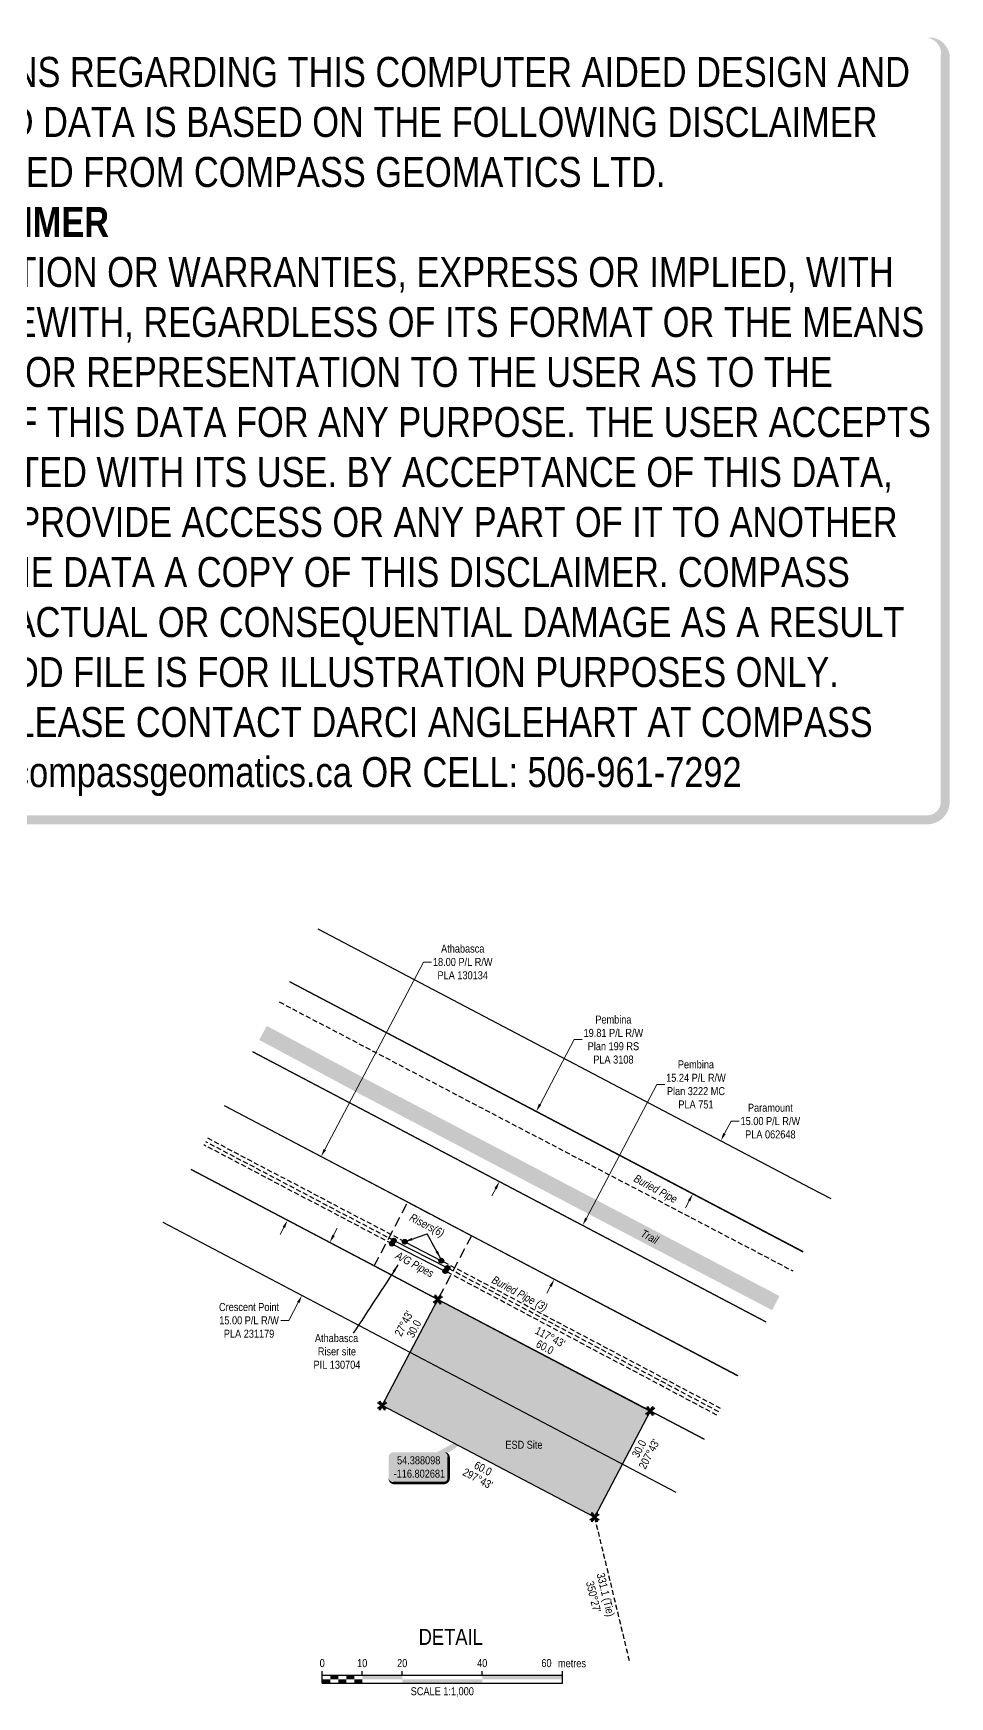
# Model space of a CAD drawing. Extents: x 511789 to 514158, y 6026275 to 6028354.
# Drawn here: x 513013 to 514158, y 6026275 to 6028354 of the extents above; entities that cross this region are included whole.
import ezdxf
from ezdxf.enums import TextEntityAlignment as Align

# ---------------------------------------------------------------- set-up
doc = ezdxf.new("R2010")
doc.units = 0
doc.header["$LTSCALE"] = 5
doc.header["$PDSIZE"] = 0.5
for name, pattern in [('foc-ACCESSROAD', [3.75, 2.5, -1.25]), ('foc-TIELINE', [1.875, 1.25, -0.625]), ('UG_PIPE', [1.875, 1.25, -0.625])]:
    doc.linetypes.add(name, pattern=pattern)
doc.layers.get('Defpoints').update_dxf_attribs({"color": 9})
for name, color, linetype, lineweight in [('AS-GENERAL', 48, 'Continuous', 18), ('C-RW-T', 13, 'Continuous', 9), ('C-WS-T', 13, 'Continuous', 9), ('F-RW-T', 190, 'Continuous', 9), ('F-WS-T', 190, 'Continuous', 9), ('T-TEXT', 48, 'Continuous', 18)]:
    doc.layers.add(name, color=color, linetype=linetype, lineweight=lineweight)
for name, color, linetype in [('AS-PIPE-AG', 44, 'Continuous'), ('AS-PIPE-UG', 44, 'UG_PIPE'), ('AS-PIPE-UG-T', 44, 'Continuous'), ('AS-ROADS', 254, 'Continuous'), ('AS-SYMBOL', 7, 'Continuous'), ('C-RW', 13, 'Continuous'), ('DETAIL-T', 7, 'Continuous'), ('F-RW', 190, 'Continuous'), ('F-WS', 190, 'foc-ACCESSROAD'), ('L-BD', 7, 'Continuous'), ('L-MON', 1, 'Continuous'), ('L-TIE', 7, 'foc-TIELINE'), ('P-PROPOSED', 10, 'Continuous'), ('P-PROPOSED-H', 21, 'Continuous')]:
    doc.layers.add(name, color=color, linetype=linetype)
doc.layers.add('DISCLAIMER', color=7, linetype='Continuous', plot=False)
doc.layers.add('P-75m DRAINAGE AREA', color=7, linetype='Continuous', true_color=0xf1f8f1)
doc.styles.add('80', font='', dxfattribs={"height": 10})
doc.styles.add('80CG', font='', dxfattribs={"height": 10})
doc.styles.add('80L', font='', dxfattribs={"height": 10})
doc.styles.get('80').set_extended_font_data('Arial Narrow')
doc.styles.get('80CG').set_extended_font_data('Arial Narrow')
doc.styles.get('80L').set_extended_font_data('Arial Narrow')
doc.dimstyles.new('Compass 5 000', dxfattribs={"dimscale": 5, "dimtxt": 9, "dimasz": 2, "dimexe": 0.2, "dimexo": 0.0625, "dimgap": 0.5, "dimtad": 0, "dimtih": 1, "dimtoh": 1, "dimzin": 0, "dimdsep": 46, "dimtxsty": '80CG', "dimcen": 0.1, "dimse1": 1, "dimse2": 1, "dimclrd": 256, "dimclrt": 256, "dimaunit": 1, "dimadec": 4, "dimazin": 0, "dimtfac": 0.06, "dimtofl": 0, "dimtmove": 0, "dimatfit": 1, "dimfxl": 0.2, "dimtolj": 1, "dimtzin": 0, "dimlwd": -1, "dimarcsym": 0})

# ---------------------------------------------------------------- blocks, each defined once
blk = doc.blocks.new('RISER')
h = blk.add_hatch(color=255)
h.dxf.hatch_style = 1
edge = h.paths.add_edge_path()
edge.add_arc((0, 0), 0.7, 0, 360)
blk.add_hatch(color=48).paths.add_polyline_path([(0.58, -0.15), (-0.58, -0.15, 0.774597)])
at = {"color": 48}
blk.add_line((-0.58, -0.15), (0.58, -0.15), dxfattribs=at)
blk.add_circle((0, 0), 0.6, dxfattribs=at)
blk = doc.blocks.new('TEMP')
h = blk.add_hatch(color=255)
h.dxf.hatch_style = 1
h.paths.add_polyline_path([(0, 0.25), (-0.67, 1.15), (-0.67, 0.67), (-1.15, 0.67), (-0.25, 0), (-1.15, -0.67), (-0.67, -0.67), (-0.67, -1.15), (0, -0.25), (0.67, -1.15), (0.67, -0.67), (1.15, -0.67), (0.25, 0), (1.15, 0.67), (0.67, 0.67), (0.67, 1.15)])
h.paths.add_polyline_path([(0.57, 0.85), (0.57, 0.57), (0.85, 0.57), (0.08, 0), (0.85, -0.57), (0.57, -0.57), (0.57, -0.85), (0, -0.08), (-0.57, -0.85), (-0.57, -0.57), (-0.85, -0.57), (-0.08, 0), (-0.85, 0.57), (-0.57, 0.57), (-0.57, 0.85), (0, 0.08)], flags=16)
h = blk.add_hatch(color=1)
h.dxf.hatch_style = 1
h.paths.add_polyline_path([(0, 0.08), (-0.57, 0.85), (-0.57, 0.57), (-0.85, 0.57), (-0.08, 0), (-0.85, -0.57), (-0.57, -0.57), (-0.57, -0.85), (0, -0.08), (0.57, -0.85), (0.57, -0.57), (0.85, -0.57), (0.08, 0), (0.85, 0.57), (0.57, 0.57), (0.57, 0.85)])
at = {"color": 1}
for p, q in [((-0.08, 0), (0.08, 0)), ((0, 0.08), (0, -0.08))]:
    blk.add_line(p, q, dxfattribs=at)
at = {"color": 255, "flags": 128}
blk.add_lwpolyline([(-0.25, 0), (-1.15, 0.67), (-0.67, 0.67), (-0.67, 1.15), (0, 0.25), (0.67, 1.15), (0.67, 0.67), (1.15, 0.67), (0.25, 0), (1.15, -0.67), (0.67, -0.67), (0.67, -1.15), (0, -0.25), (-0.67, -1.15), (-0.67, -0.67), (-1.15, -0.67)], close=True, dxfattribs=at)
at = {"color": 1, "flags": 128}
blk.add_lwpolyline([(-0.08, 0), (-0.85, 0.57), (-0.57, 0.57), (-0.57, 0.85), (0, 0.08), (0.57, 0.85), (0.57, 0.57), (0.85, 0.57), (0.08, 0), (0.85, -0.57), (0.57, -0.57), (0.57, -0.85), (0, -0.08), (-0.57, -0.85), (-0.57, -0.57), (-0.85, -0.57)], close=True, dxfattribs=at)
blk = doc.blocks.new('*D39')
at = {"layer": 'Defpoints', "color": 0, "transparency": 16777216}
for p in [(513498.5, 6027166.3), (513463.5, 6027099.9), (513872.1, 6026969.8)]:
    blk.add_point(p, dxfattribs=at)
at = {"layer": 'F-RW-T', "transparency": 16777216}
for p, q in [((513876.7, 6026978.6), (513884.9, 6026994.2)), ((513884.9, 6026994.2), (513894.9, 6026994.2)), ((513832.4, 6026894.5), (513827.8, 6026885.7))]:
    blk.add_line(p, q, dxfattribs=at)
for points in [[(513875.2, 6026979.4), (513878.2, 6026977.9), (513872.1, 6026969.8)], [(513831, 6026895.3), (513833.9, 6026893.7), (513837.1, 6026903.4)]]:
    blk.add_solid(points, dxfattribs=at)
at = {"layer": 'F-RW-T', "transparency": 16777216, "insert": (513934, 6026994.2), "char_height": 10, "attachment_point": 5, "style": '80CG'}
blk.add_mtext('\\A1;Paramount\\P15.00 P/L R/W\\PPLA 062648', dxfattribs=at)
blk = doc.blocks.new('*D40')
at = {"layer": 'Defpoints', "color": 0, "transparency": 16777216}
for p in [(513535.9, 6027061.8), (513641.4, 6027006.3), (513489.8, 6026974.2)]:
    blk.add_point(p, dxfattribs=at)
at = {"layer": 'F-RW-T', "transparency": 16777216}
for p, q in [((513646.1, 6027015.1), (513688.7, 6027096.1)), ((513688.7, 6027096.1), (513698.7, 6027096.1)), ((513590.7, 6026909.8), (513586, 6026901))]:
    blk.add_line(p, q, dxfattribs=at)
for points in [[(513644.6, 6027015.9), (513647.6, 6027014.4), (513641.4, 6027006.3)], [(513589.2, 6026910.6), (513592.2, 6026909), (513595.3, 6026918.7)]]:
    blk.add_solid(points, dxfattribs=at)
at = {"layer": 'F-RW-T', "transparency": 16777216, "insert": (513737.8, 6027096.1), "char_height": 10, "attachment_point": 5, "style": '80CG'}
blk.add_mtext('\\A1;Pembina\\P19.81 P/L R/W\\PPlan 199 RS\\PPLA 3108', dxfattribs=at)
blk = doc.blocks.new('*D41')
at = {"layer": 'Defpoints', "color": 0, "transparency": 16777216}
for p in [(513568.3, 6026932.9), (513532.9, 6026865.6), (513699.3, 6026864)]:
    blk.add_point(p, dxfattribs=at)
at = {"layer": 'F-RW-T', "transparency": 16777216}
for p, q in [((513704, 6026872.8), (513792, 6027040)), ((513792, 6027040), (513802, 6027040)), ((513659.3, 6026787.9), (513654.7, 6026779))]:
    blk.add_line(p, q, dxfattribs=at)
for points in [[(513702.5, 6026873.6), (513705.5, 6026872), (513699.3, 6026864)], [(513657.8, 6026788.6), (513660.8, 6026787.1), (513664, 6026796.7)]]:
    blk.add_solid(points, dxfattribs=at)
at = {"layer": 'F-RW-T', "transparency": 16777216, "insert": (513841, 6027040), "char_height": 10, "attachment_point": 5, "style": '80CG'}
blk.add_mtext('\\A1;Pembina\\P15.24 P/L R/W\\PPlan 3222 MC\\PPLA 751', dxfattribs=at)
blk = doc.blocks.new('*D42')
at = {"layer": 'C-RW-T', "transparency": 16777216}
for p, q in [((513388.1, 6026851.5), (513392.7, 6026860.3)), ((513343.9, 6026767.4), (513332.1, 6026745.1)), ((513332.1, 6026745.1), (513322.1, 6026745.1))]:
    blk.add_line(p, q, dxfattribs=at)
for points in [[(513386.6, 6026852.2), (513389.6, 6026850.7), (513383.4, 6026842.6)], [(513342.4, 6026768.2), (513345.4, 6026766.7), (513348.5, 6026776.3)]]:
    blk.add_solid(points, dxfattribs=at)
at = {"layer": 'Defpoints', "color": 0, "transparency": 16777216}
for p in [(513348.5, 6026776.3), (513939.6, 6026550), (513904.7, 6026483.7)]:
    blk.add_point(p, dxfattribs=at)
at = {"layer": 'C-RW-T', "transparency": 16777216, "insert": (513282.4, 6026745.1), "char_height": 10, "attachment_point": 5, "style": '80CG'}
blk.add_mtext('\\A1;Crescent Point\\P15.00 P/L R/W\\PPLA 231179', dxfattribs=at)
blk = doc.blocks.new('*U45')
h = blk.add_hatch(color=254)
edge = h.paths.add_edge_path()
edge.add_line((-31.5, -20), (31.5, -20))
edge.add_arc((31.5, -14), 6, 270, 360)
edge.add_line((37.5, -14), (37.5, 12.5))
edge.add_arc((31.5, 12.5), 6, 0, 90)
edge.add_line((31.5, 18.5), (-31.5, 18.5))
edge.add_arc((-31.5, 12.5), 6, 90, 180)
edge.add_line((-37.5, 12.5), (-37.5, -14))
edge.add_arc((-31.5, -14), 6, 180, 270)
at = {"color": 1, "flags": 128}
blk.add_lwpolyline([(122, 73.4, 0, 10, 0), (0, 0, 5, 5, 0)], format="xyseb", dxfattribs=at)
blk.add_lwpolyline([(-31.5, -20, 3, 3, 0), (31.5, -20, 3, 3, 0.414214), (37.5, -14, 3, 3, 0), (37.5, 12.5, 3, 0, 0.414214), (31.5, 18.5, 0, 0, 0), (-31.5, 18.5, 0, 0, 0.414214), (-37.5, 12.5, 0, 0, 0), (-37.5, -14, 0, 3, 0.414214)], format="xyseb", close=True, dxfattribs=at)
at = {"color": 1, "style": '80'}
blk.add_attdef('ENTER_TEXT_001', (-36, -5), '', height=10, dxfattribs=at)
blk = doc.blocks.new('*U22')
at = {"color": 0}
for p, q in [((-150, 0), (-150, 15)), ((-150, 10), (150.2, 10)), ((-150, 0), (150.2, 0)), ((-100, 10), (-100, 15)), ((-50, 10), (-50, 15)), ((50, 10), (50, 15)), ((150.2, 0), (150.2, 15))]:
    blk.add_line(p, q, dxfattribs=at)
for points in [[(-150, 5), (-140, 5), (-150, 0), (-140, 0)], [(-140, 10), (-130, 10), (-140, 5), (-130, 5)], [(-130, 5), (-120, 5), (-130, 0), (-120, 0)], [(-120, 10), (-110, 10), (-120, 5), (-110, 5)], [(-110, 5), (-100, 5), (-110, 0), (-100, 0)], [(-100, 10), (-50, 10), (-100, 5), (-50, 5)], [(-50, 5), (50, 5), (-50, 0), (50, 0)], [(50, 10), (150.2, 10), (50, 5), (150.2, 5)]]:
    blk.add_solid(points, dxfattribs=at)
at = {"color": 0, "style": '80'}
blk.add_text('metres', height=10, dxfattribs=at).set_placement((162.2, 20), align=Align.CENTER)
at = {"color": 0, "char_height": 10, "style": '80'}
for s, insert, attachment_point in [('0', (-150, 30.2), 2), ('10', (-100, 30.2), 2), ('20', (-50, 30.2), 2), ('40', (50, 30.2), 2), ('60', (136.7, 30.2), 3), ('SCALE 1:1,000', (0.1, -5), 2)]:
    blk.add_mtext(s, dxfattribs=dict(at, insert=insert, attachment_point=attachment_point))
blk = doc.blocks.new('Disclaimer_Legal')
at = {"layer": 'DISCLAIMER', "color": 254, "flags": 128}
blk.add_lwpolyline([(-3612.9, -1104.6, 37.5, 37.5, 0), (4096.1, -1104.6, 37.5, 37.5, 0.414214), (4171.1, -1029.6, 37.5, 37.5, 0), (4171.1, 2078.7, 37.5, 0, 0.414214), (4096.1, 2153.7, 0, 0, 0), (-3612.9, 2153.7, 0, 0, 0.414214), (-3687.9, 2078.7, 0, 0, 0), (-3687.9, -1029.6, 0, 37.5, 0.414214)], format="xyseb", close=True, dxfattribs=at)
at = {"layer": 'DISCLAIMER', "color": 254, "insert": (241.6, 533.9), "char_height": 125, "width": 7717.568, "attachment_point": 5, "style": '80'}
blk.add_mtext('NOTICE TO THE CORPORATION, PERSON &/OR PERSONS REGARDING THIS COMPUTER AIDED DESIGN AND DRAFTING (CADD) FILES. ACCEPTANCE OF THE CADD DATA IS BASED ON THE FOLLOWING DISCLAIMER WHICH COVERS ALL CADD DATA RECIEVED FROM COMPASS GEOMATICS LTD.\\P{\\fArial Narrow|b1|i0|c0|p34;DISCLAIMER}\\PCOMPASS GEOMATICS LTD. MAKES NO REPRESENTATION OR WARRANTIES, EXPRESS OR IMPLIED, WITH RESPECT TO THE REUSE OF THE DATA PROVIDED HEREWITH, REGARDLESS OF ITS FORMAT OR THE MEANS OF ITS TRANSMISSION. THERE IS NO GUARANTEE OR REPRESENTATION TO THE USER AS TO THE ACCURACY, CURRENCY, SUITABILITY OR RELIABILITY OF THIS DATA FOR ANY PURPOSE. THE USER ACCEPTS THE DATA "AS IS", AND ASSUMES ALL RISKS ASSOCIATED WITH ITS USE. BY ACCEPTANCE OF THIS DATA, THE USER AGREES NOT TO TRANSMIT THIS DATA OR PROVIDE ACCESS OR ANY PART OF IT TO ANOTHER PARTY UNLESS THE USER SHALL INCLUDE WITH THE DATA A COPY OF THIS DISCLAIMER. COMPASS GEOMATICS LTD. ASSUMES NO RESPONSIBILITY FOR ACTUAL OR CONSEQUENTIAL DAMAGE AS A RESULT OF ANY USER\'S RELIANCE ON THIS DATA. THIS CADD FILE IS FOR ILLUSTRATION PURPOSES ONLY.\\PIF YOU REQUIRE MORE ACCURATE INFORMATION, PLEASE CONTACT DARCI ANGLEHART AT COMPASS GEOMATICS LTD. VIA EMAIL: darci.anglehart@compassgeomatics.ca OR CELL: 506-961-7292', dxfattribs=at)
blk = doc.blocks.new('*D47')
at = {"layer": 'Defpoints', "color": 0, "transparency": 16777216}
for p in [(513336, 6026969), (513372.4, 6026949.8), (513294.1, 6026889.4)]:
    blk.add_point(p, dxfattribs=at)
at = {"layer": 'F-RW-T', "transparency": 16777216}
for p, q in [((513377.1, 6026958.7), (513500.4, 6027193.1)), ((513500.4, 6027193.1), (513510.4, 6027193.1)), ((513325.9, 6026861.3), (513321.2, 6026852.5))]:
    blk.add_line(p, q, dxfattribs=at)
for points in [[(513375.6, 6026959.5), (513378.6, 6026957.9), (513372.4, 6026949.8)], [(513324.4, 6026862.1), (513327.3, 6026860.5), (513330.5, 6026870.2)]]:
    blk.add_solid(points, dxfattribs=at)
at = {"layer": 'F-RW-T', "transparency": 16777216, "insert": (513549.5, 6027193.1), "char_height": 10, "attachment_point": 5, "style": '80CG'}
blk.add_mtext('\\A1;Athabasca\\P18.00 P/L R/W\\PPLA 130134', dxfattribs=at)

msp = doc.modelspace()

# ---------------------------------------------------------------- hatches: boundary and pattern name
at = {"layer": 'P-PROPOSED-H'}
h = msp.add_hatch(color=256, dxfattribs=at)
h.dxf.hatch_style = 1
h.paths.add_polyline_path([(513518.458, 6026771.304), (513783.897, 6026631.85), (513714.17, 6026499.131), (513448.731, 6026638.585)])

# ---------------------------------------------------------------- linework, layer by layer
at = {"layer": 'AS-PIPE-AG'}
for p, q in [((513460.927, 6026840.993), (513527.742, 6026806.748)), ((513463.297, 6026844.883), (513530.537, 6026810.708)), ((513476.997, 6026843.423), (513522.767, 6026819.723))]:
    msp.add_line(p, q, dxfattribs=at)
at = {"layer": 'AS-PIPE-UG', "flags": 128}
for points in [[(513320.155, 6027143.13), (513836.382, 6026872.873), (513962.046, 6026807.025)], [(513476.997, 6026843.423), (513230.565, 6026972.811)], [(513460.927, 6026840.993), (513225.868, 6026964.498)], [(513463.297, 6026844.883), (513228.238, 6026968.388)], [(513871.614, 6026635.104), (513522.767, 6026819.723)], [(513867.203, 6026626.718), (513527.742, 6026806.748)], [(513869.409, 6026630.911), (513530.537, 6026810.708)]]:
    msp.add_lwpolyline(points, dxfattribs=at)
at = {"layer": 'AS-ROADS', "const_width": 19.989, "flags": 128}
msp.add_lwpolyline([(513940.836, 6026766.702), (513425.207, 6027037.163), (513425.207, 6027037.163), (513299.835, 6027104.5)], dxfattribs=at)
at = {"layer": 'C-RW'}
for points in [[(513209.94, 6026933.6), (513438.857, 6026813.185), (513518.458, 6026771.304), (513851.281, 6026596.449)], [(513816.419, 6026530.173), (513175.161, 6026867.482)]]:
    msp.add_lwpolyline(points, dxfattribs=at)
at = {"layer": 'F-RW'}
for points in [[(513368.349, 6027234.752), (513984.768, 6026910.506), (514009.607, 6026897.441)], [(513333.397, 6027168.305), (513974.655, 6026830.995)], [(513333.445, 6027168.395), (513974.702, 6026831.085)], [(513974.702, 6026831.085), (513333.445, 6027168.395)], [(513928.568, 6026743.379), (513287.31, 6027080.688)], [(513287.31, 6027080.688), (513928.568, 6026743.379)], [(513893.109, 6026675.968), (513560.332, 6026850.996), (513480.725, 6026892.866), (513251.844, 6027013.264)], [(513251.934, 6027013.436), (513483.166, 6026891.801), (513562.732, 6026849.954), (513893.199, 6026676.14)], [(513851.281, 6026596.449), (513518.458, 6026771.304), (513441.318, 6026812.151), (513210.048, 6026933.806)]]:
    msp.add_lwpolyline(points, dxfattribs=at)
at = {"layer": 'F-WS'}
msp.add_lwpolyline([(513560.332, 6026850.996), (513518.458, 6026771.304), (513438.855, 6026813.178), (513480.725, 6026892.866), (513560.332, 6026850.996)], close=True, dxfattribs=at)
at = {"layer": 'L-TIE'}
msp.add_line((513714.17, 6026499.131), (513758.177, 6026317.256), dxfattribs=at)
at = {"layer": 'P-PROPOSED'}
msp.add_lwpolyline([(513518.458, 6026771.304), (513783.897, 6026631.85), (513714.17, 6026499.131), (513448.731, 6026638.585)], close=True, dxfattribs=at)

# ---------------------------------------------------------------- block references
at = {"layer": 'AS-SYMBOL', "color": 2, "xscale": 5, "yscale": 5, "zscale": 5}
for p in [(513463.297, 6026844.883), (513476.997, 6026843.423), (513460.927, 6026840.993), (513522.767, 6026819.723), (513527.742, 6026806.748), (513530.537, 6026810.708)]:
    msp.add_blockref('RISER', p, dxfattribs=at)
at = {"layer": 'DETAIL-T'}
ref = msp.add_blockref('*U45', (513494.426, 6026561.841), dxfattribs=dict(at, xscale=0.9994719999999999, yscale=0.9994719999999999, zscale=0.9994719999999999))
ref.add_attrib('ENTER_TEXT_001', '54.388098', (513467.394, 6026565.258), dxfattribs={"layer": '0', "color": 1, "height": 9.9947, "style": '80'})
ref.add_attrib('ENTER_TEXT_002', '-116.802681', (513463.153, 6026548.559), dxfattribs={"layer": '0', "color": 1, "height": 9.99472, "style": '80'})
msp.add_blockref('*U22', (513523.839, 6026291.568), dxfattribs=at)
at = {"layer": 'L-MON', "color": 1, "xscale": 5, "yscale": 5, "zscale": 24.986825}
for p in [(513518.458, 6026771.304), (513448.731, 6026638.585), (513783.897, 6026631.85), (513714.17, 6026499.131)]:
    msp.add_blockref('TEMP', p, dxfattribs=at)
at = {"layer": 'P-75m DRAINAGE AREA', "xscale": 0.3, "yscale": 0.3, "zscale": 0.3}
msp.add_blockref('Disclaimer_Legal', (512901.273, 6027702.259), dxfattribs=at)

# ---------------------------------------------------------------- texts
at = {"layer": 'AS-GENERAL', "insert": (513486.422, 6026879.541), "char_height": 10, "attachment_point": 1, "rotation": 332.248744, "style": '80L'}
msp.add_mtext_dynamic_manual_height_columns('\\pi0.32626;{\\fArial Narrow|b0|i1|c0|p34;Risers(6)}', width=45.89127, gutter_width=249.736, heights=[0], dxfattribs=at)
at = {"layer": 'AS-PIPE-UG-T', "char_height": 9.99472, "attachment_point": 1, "rotation": 331.532335, "style": '80L'}
for s, width, insert in [('\\pi0.29882;{\\fArial Narrow|b0|i1|c0|p34;Buried Pipe}', 59.00471, (513766.722, 6026928.341)), ('\\pi3.73834;{\\fArial Narrow|b0|i1|c0|p34;A/G Pipes}', 59.00471, (513465.94, 6026833.652)), ('\\pi0.29882;{\\fArial Narrow|b0|i1|c0|p34;Buried Pipe (3)}', 75.80347, (513589.257, 6026801.595))]:
    msp.add_mtext_dynamic_manual_height_columns(s, width=width, gutter_width=49.974, heights=[0], dxfattribs=dict(at, insert=insert))
at = {"layer": 'C-WS-T', "insert": (513602.252, 6026594.684), "char_height": 10, "attachment_point": 1, "style": '80L'}
msp.add_mtext_dynamic_manual_height_columns('\\pi0.50362;ESD Site', width=46.07544, gutter_width=249.868, heights=[0], dxfattribs=at)
at = {"layer": 'DETAIL-T', "color": 3, "insert": (513534.498, 6026349.516), "char_height": 20, "width": 223.85802, "attachment_point": 5, "style": '80CG'}
msp.add_mtext('DETAIL', dxfattribs=at)
at = {"layer": 'L-BD', "style": '80L'}
for s, height, rotation, p in [("27°43'", 9.9947, 62.2839, (513475.856, 6026741.253)), ('30.0', 9.9947, 62.2839, (513488.465, 6026734.629)), ("117°43'", 9.9947, 332.2839, (513658.884, 6026724.343)), ('60.0', 9.9947, 332.2839, (513652.26, 6026711.735)), ("207°43'", 9.9947, 62.2839, (513782.478, 6026578.112)), ('30.0', 9.9947, 62.2839, (513769.87, 6026584.736)), ("297°43'", 9.9947, 332.2839, (513568.286, 6026547.414)), ('60.0', 9.9947, 332.2839, (513574.91, 6026560.023)), ('331.1 (Tie)', 9.99472, 283.60173, (513727.036, 6026401.885)), ("350°27'", 9.9947, 283.60173, (513712.969, 6026399.652))]:
    msp.add_text(s, height=height, rotation=rotation, dxfattribs=at).set_placement(p, align=Align.MIDDLE)
at = {"layer": 'T-TEXT', "insert": (513774.94, 6026859.76), "char_height": 9.99473, "attachment_point": 1, "rotation": 332.336579, "style": '80L'}
msp.add_mtext_dynamic_manual_height_columns('\\pi0.76242;{\\fArial Narrow|b0|i1|c0|p34;Trail}', width=22.84376, gutter_width=49.974, heights=[0], dxfattribs=at)

# ---------------------------------------------------------------- dimensions: what is measured, and where the dimension line sits
at = {"layer": 'C-RW-T'}
dim = msp.add_linear_dim(base=(513348.539, 6026776.284), p1=(513939.605, 6026550.046), p2=(513904.72, 6026483.726), angle=242.255082, text='Crescent Point\\P15.00 P/L R/W\\PPLA 231179', dimstyle='Compass 5 000', dxfattribs=at)
dim.commit()
dim.dimension.update_dxf_attribs({"geometry": '*D42', "text_midpoint": (513282.385, 6026745.121), "dimtype": 161})
at = {"layer": 'F-RW-T'}
for base, p1, p2, angle, text, picture, middle in [((513372.427, 6026949.833), (513294.062, 6026889.35), (513335.966, 6026969.013), 62.254346, 'Athabasca\\P18.00 P/L R/W\\PPLA 130134', '*D47', (513549.496, 6027193.135)), ((513872.05, 6026969.797), (513463.524, 6027099.857), (513498.475, 6027166.303), 62.254995, 'Paramount\\P15.00 P/L R/W\\PPLA 062648', '*D39', (513933.975, 6026994.206)), ((513641.427, 6027006.277), (513489.812, 6026974.17), (513535.899, 6027061.786), 62.255038, 'Pembina\\P19.81 P/L R/W\\PPlan 199 RS\\PPLA 3108', '*D40', (513737.784, 6027096.144)), ((513699.342, 6026863.955), (513532.923, 6026865.631), (513568.299, 6026932.884), 62.255078, 'Pembina\\P15.24 P/L R/W\\PPlan 3222 MC\\PPLA 751', '*D41', (513841.038, 6027040.016))]:
    dim = msp.add_linear_dim(base=base, p1=p1, p2=p2, angle=angle, text=text, dimstyle='Compass 5 000', dxfattribs=at)
    dim.commit()
    dim.dimension.update_dxf_attribs({"geometry": picture, "text_midpoint": middle, "dimtype": 161})

# ---------------------------------------------------------------- leaders
at = {"layer": 'AS-GENERAL', "path_type": 1}
msp.add_leader([(513476.897, 6026843.453), (513504.886, 6026853.24)], dimstyle='Compass 5 000', dxfattribs=at)
msp.add_leader([(513521.841, 6026822.721), (513504.886, 6026853.24)], dimstyle='Compass 5 000', override={"dimgap": 0.5, "dimtad": 0}, dxfattribs=at)

# ---------------------------------------------------------------- next in the draw order: texts
at = {"layer": 'F-WS-T', "insert": (513362.453, 6026728.018), "char_height": 10, "attachment_point": 1, "style": '80L', "bg_fill": 3, "box_fill_scale": 1.15, "bg_fill_color": 256, "bg_fill_true_color": 256, "bg_fill_transparency": 0}
msp.add_mtext_dynamic_manual_height_columns('\\pi2.25327,t292.25327;Athabasca\\P\\pi5.88902,tz;Riser site\\P\\pi0.48997;PIL 130704', width=58.14229, gutter_width=249.736, heights=[0], dxfattribs=at)

# ---------------------------------------------------------------- next in the draw order: leaders
at = {"layer": 'F-WS-T', "path_type": 1}
msp.add_leader([(513468.569, 6026814.406), (513412.73, 6026729.169)], dimstyle='Compass 5 000', override={"dimgap": 0.5, "dimtad": 0}, dxfattribs=at)

doc.saveas('drawing.dxf')
